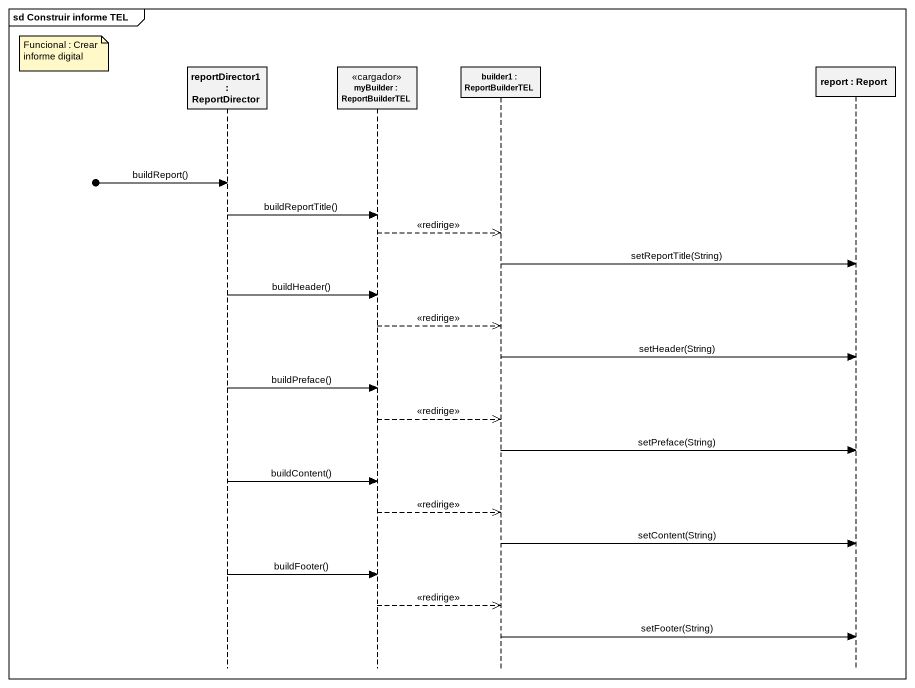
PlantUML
@startuml
mainframe sd Construir informe TEL
hide footbox
participant "reportDirector1 : ReportDirector" as reportDirector1
participant "myBuilder : ReportBuilderTEL" as myBuilder <<cargador>>
participant "builder1 : ReportBuilderTEL" as builder1
participant "report : Report" as report

note left of reportDirector1 : Funcional : Crear informe digital
[o-> reportDirector1 : buildReport()
reportDirector1 -> myBuilder : buildReportTitle()
myBuilder -->> builder1 : <<redirige>>
builder1 -> report : setReportTitle(String)
reportDirector1 -> myBuilder : buildHeader()
myBuilder -->> builder1 : <<redirige>>
builder1 -> report : setHeader(String)
reportDirector1 -> myBuilder : buildPreface()
myBuilder -->> builder1 : <<redirige>>
builder1 -> report : setPreface(String)
reportDirector1 -> myBuilder : buildContent()
myBuilder -->> builder1 : <<redirige>>
builder1 -> report : setContent(String)
reportDirector1 -> myBuilder : buildFooter()
myBuilder -->> builder1 : <<redirige>>
builder1 -> report : setFooter(String)
@enduml
